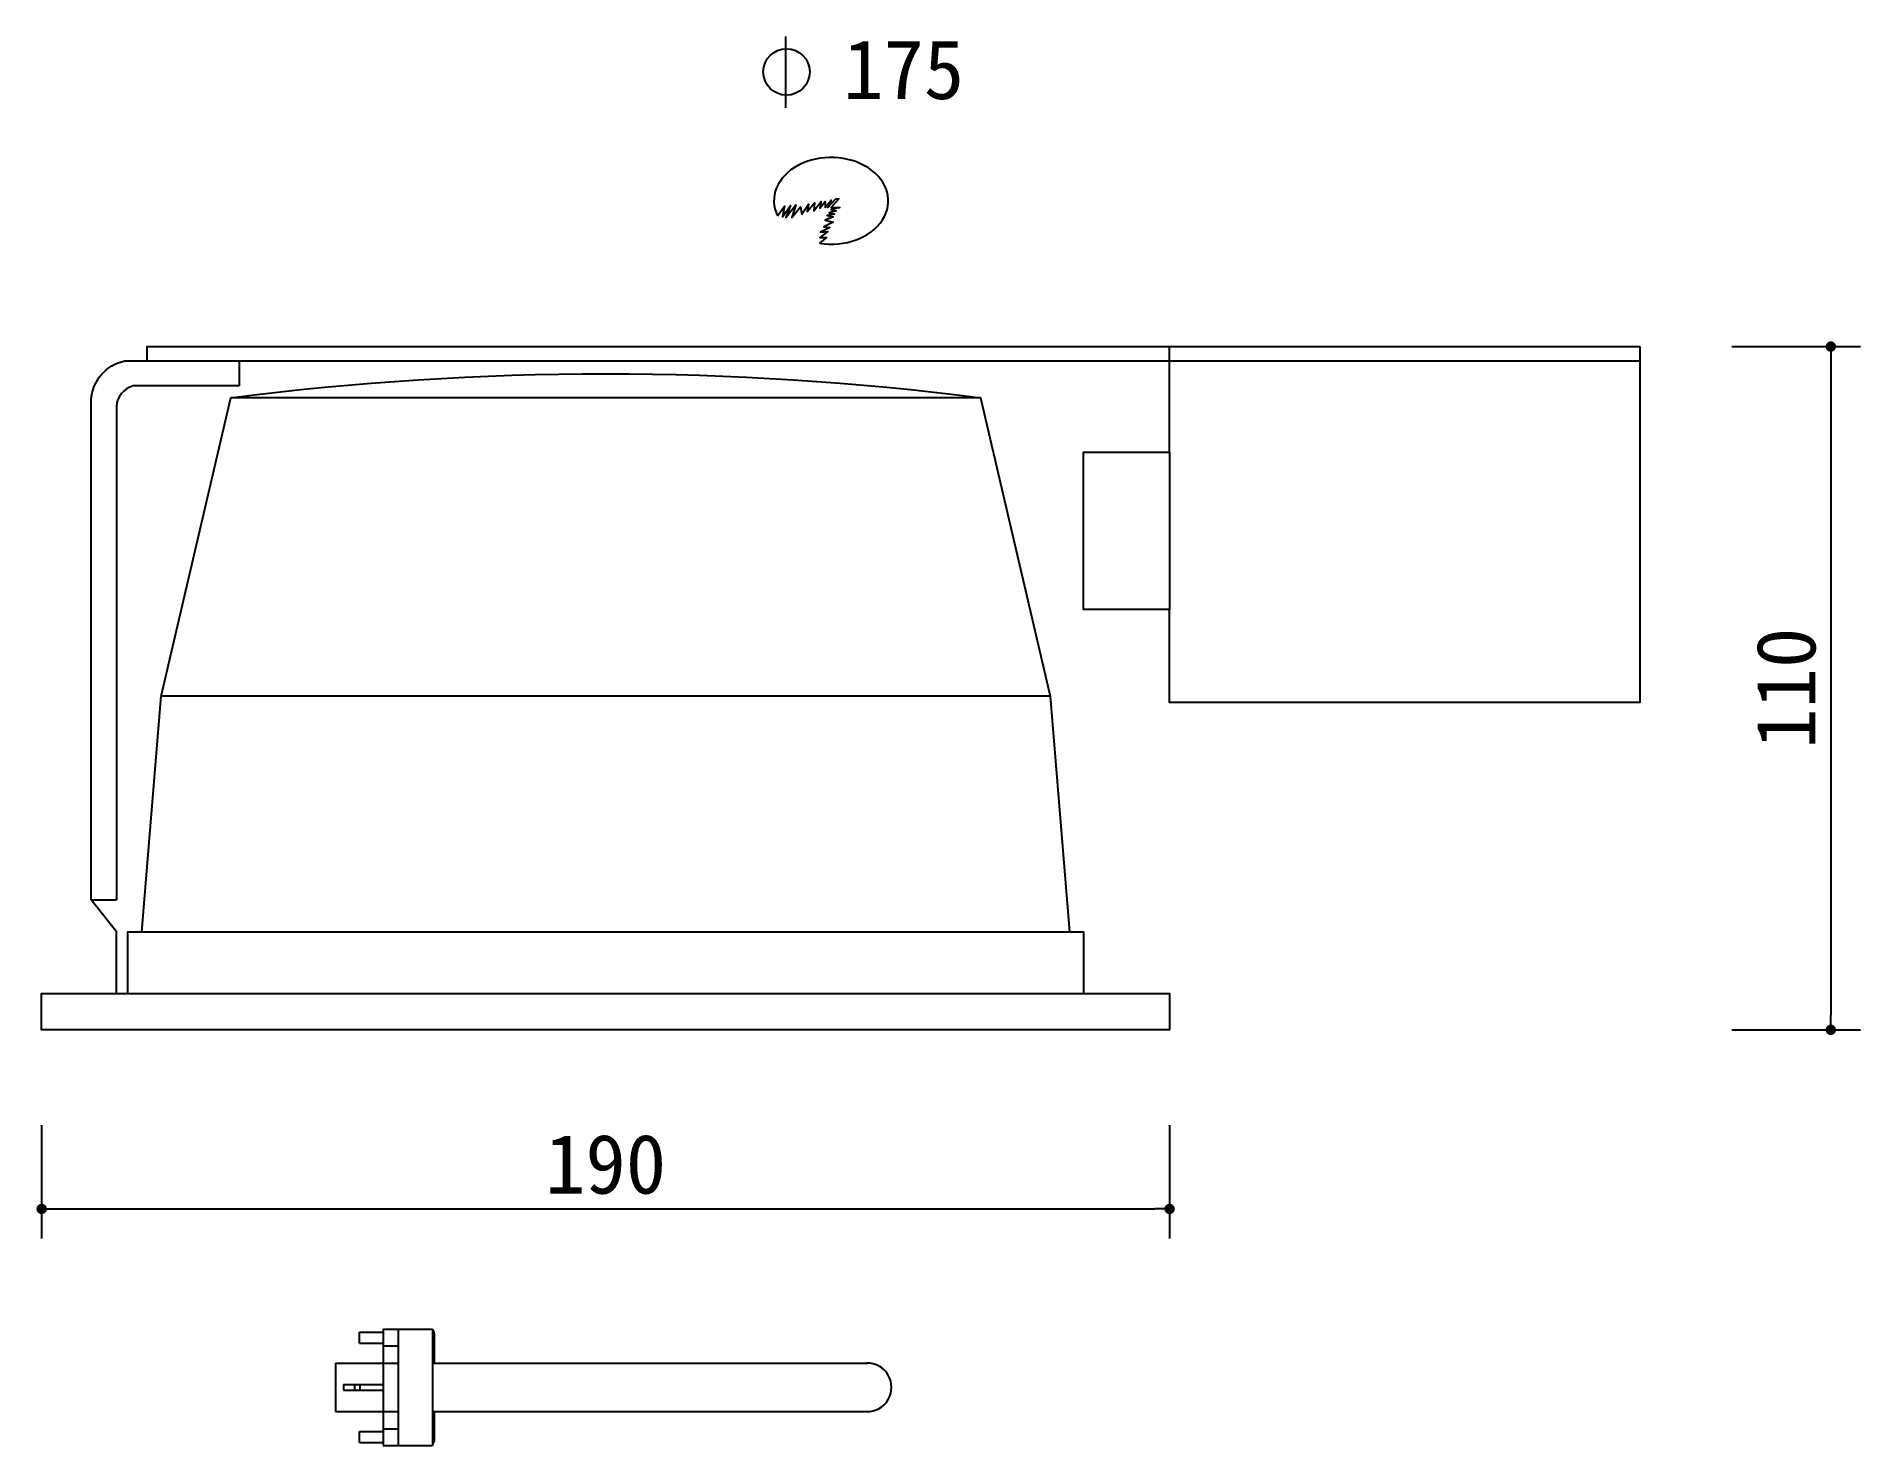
# Model space of a CAD drawing. Extents: x 215 to 522, y 333 to 570.
import ezdxf

# ---------------------------------------------------------------- set-up
doc = ezdxf.new("R2010")
doc.units = 0
doc.header["$MEASUREMENT"] = 0
doc.layers.get('0').update_dxf_attribs({"linetype": 'CONTINUOUS'})
doc.layers.get('DEFPOINTS').update_dxf_attribs({"linetype": 'CONTINUOUS'})
for name, color, linetype in [('3', 3, 'CONTINUOUS'), ('4', 4, 'CONTINUOUS'), ('DIM', 3, 'CONTINUOUS'), ('TEXT', 3, 'CONTINUOUS')]:
    doc.layers.add(name, color=color, linetype=linetype)
doc.styles.add('HZ', font='')
doc.styles.get("Standard").update_dxf_attribs({"font": 'txt.shx', "bigfont": 'bigfont.shx'})
doc.styles.get('HZ').set_extended_font_data('仿宋_GB2312')
doc.dimstyles.get("Standard").update_dxf_attribs({"dimtxt": 0.18, "dimasz": 0.18, "dimexe": 0.18, "dimexo": 0.0625, "dimgap": 0.09, "dimtad": 0, "dimtih": 1, "dimtoh": 1, "dimdec": 4, "dimzin": 0, "dimtxsty": 'STANDARD', "dimcen": 0.09, "dimazin": 3, "dimtfac": 1, "dimtdec": 4, "dimtofl": 0, "dimtmove": 0, "dimatfit": 3, "dimtolj": 1, "dimtzin": 0})

# ---------------------------------------------------------------- blocks, each defined once
blk = doc.blocks.new('_DOT')
at = {"color": 0, "linetype": 'BYBLOCK'}
blk.add_line((-0.35, 0), (-1, 0), dxfattribs=at)
at = {"color": 0, "linetype": 'BYBLOCK', "const_width": 0.35}
blk.add_lwpolyline([(-0.175, 0, 1), (0.175, 0, 1)], format="xyb", close=True, dxfattribs=at)
blk = doc.blocks.new('*D3')
at = {"linetype": 'BYBLOCK'}
for p, q in [((216, 364.97), (216, 345.86)), ((406, 364.97), (406, 345.86)), ((218.5, 350.86), (403.5, 350.86))]:
    blk.add_line(p, q, dxfattribs=at)
at = {"layer": 'DEFPOINTS', "color": 0, "linetype": 'BYBLOCK'}
for p in [(216, 369.97), (406, 369.97), (406, 350.86)]:
    blk.add_point(p, dxfattribs=at)
at = {"linetype": 'BYBLOCK', "xscale": 2.5, "yscale": 2.5, "zscale": 2.5, "rotation": 180}
blk.add_blockref('_DOT', (216, 350.86), dxfattribs=at)
at = {"linetype": 'BYBLOCK', "xscale": 2.5, "yscale": 2.5, "zscale": 2.5}
blk.add_blockref('_DOT', (406, 350.86), dxfattribs=at)
at = {"linetype": 'BYBLOCK', "insert": (311, 358.36), "char_height": 10, "attachment_point": 5, "style": 'HZ'}
blk.add_mtext('\\A1;190', dxfattribs=at)
blk = doc.blocks.new('*D4')
at = {"linetype": 'BYBLOCK'}
for p, q in [((500.72, 518.18), (522.38, 518.18)), ((517.38, 515.68), (517.38, 405.58)), ((500.72, 403.08), (522.38, 403.08))]:
    blk.add_line(p, q, dxfattribs=at)
at = {"layer": 'DEFPOINTS', "color": 0, "linetype": 'BYBLOCK'}
for p in [(495.72, 518.18), (495.72, 403.08), (517.38, 403.08)]:
    blk.add_point(p, dxfattribs=at)
at = {"linetype": 'BYBLOCK', "xscale": 2.5, "yscale": 2.5, "zscale": 2.5}
for p, rotation in [((517.38, 518.18), 90), ((517.38, 403.08), 270)]:
    blk.add_blockref('_DOT', p, dxfattribs=dict(at, rotation=rotation))
at = {"linetype": 'BYBLOCK', "insert": (509.88, 460.63), "char_height": 10, "attachment_point": 5, "rotation": 90, "style": 'HZ'}
blk.add_mtext('\\A1;110', dxfattribs=at)

msp = doc.modelspace()

# ---------------------------------------------------------------- linework, layer by layer
at = {"layer": '3'}
for p, q in [((341.28, 570.41), (341.28, 558.38)), ((233.75, 515.77), (485.19, 515.77)), ((249.29, 515.77), (249.29, 511.55)), ((374.13, 509.56), (247.88, 509.56)), ((406, 500.37), (406, 473.91)), ((385.89, 459.29), (236.11, 459.29)), ((224.36, 424.99), (228.58, 424.99)), ((232.88, 419.58), (389.12, 419.58)), ((238.8, 419.6), (238.8, 419.58)), ((383.21, 419.6), (383.21, 419.58)), ((230.52, 409.2), (391.48, 409.2)), ((269.55, 352.18), (273.48, 352.18)), ((269.55, 350.28), (269.55, 352.18)), ((269.55, 350.28), (273.48, 350.28)), ((273.52, 352.66), (281.85, 352.66)), ((273.52, 352.66), (273.52, 333.06)), ((276.06, 352.66), (276.06, 333.06)), ((281.85, 352.66), (281.85, 333.06)), ((281.85, 352.66), (282.12, 351.94)), ((282.12, 351.94), (282.12, 346.95)), ((273.52, 349.87), (276.06, 349.87)), ((265.49, 346.95), (265.49, 338.77)), ((265.49, 346.95), (276.06, 346.95)), ((281.85, 346.95), (355.17, 346.95)), ((266.83, 343.33), (266.83, 342.39)), ((266.83, 343.33), (273.52, 343.33)), ((266.83, 342.39), (273.52, 342.39)), ((268.7, 343.33), (268.7, 342.39)), ((269.59, 343.33), (269.59, 342.39)), ((265.49, 338.77), (276.06, 338.77)), ((281.85, 338.77), (355.17, 338.77)), ((282.12, 338.77), (282.12, 333.78)), ((269.55, 335.44), (273.48, 335.44)), ((269.55, 333.54), (269.55, 335.44)), ((273.52, 335.85), (276.06, 335.85)), ((269.55, 333.54), (273.48, 333.54)), ((273.52, 333.06), (281.85, 333.06)), ((281.85, 333.06), (282.12, 333.78))]:
    msp.add_line(p, q, dxfattribs=at)
msp.add_lwpolyline([(339.95, 540.18), (341.11, 541.81), (340.77, 540.01), (342.12, 541.92), (341.33, 539.9), (343.02, 542.03), (342.34, 539.9), (343.8, 541.7), (344.03, 540.46), (345.15, 542.15), (344.93, 540.91), (346.16, 542.37), (346.05, 541.02), (347.28, 542.59), (347.06, 541.47), (347.96, 542.59), (347.96, 541.58), (348.97, 542.82), (348.41, 541.58), (349.75, 543.04), (350.31, 543.04), (348.97, 541.58), (350.43, 541.58), (348.97, 541.25), (349.86, 541.02), (348.63, 540.69), (349.53, 540.46), (348.29, 540.24), (349.3, 540.01), (347.96, 539.45), (349.3, 539.12), (347.73, 538.33), (348.74, 538.22), (347.17, 537.44), (348.41, 537.55), (347.06, 536.54), (348.18, 536.54), (347, 535.58)], dxfattribs=at)
msp.add_lwpolyline([(249.29, 511.55), (231.41, 511.55, 0.315869), (228.58, 508.08), (228.58, 424.99)], format="xyb", dxfattribs=at)
msp.add_circle((341.46, 564.44), 3.91, dxfattribs=at)
msp.add_arc((355.07, 342.86), 4.09, 268.597, 91.403, dxfattribs=at)
msp.add_ellipse((348.98, 542.73), major_axis=(9.63, 0), ratio=0.758153, start_param=4.506112, end_param=9.781472, dxfattribs=at)
at = {"layer": '4'}
msp.add_lwpolyline([(236.11, 459.29), (247.88, 509.56, -0.063899), (374.13, 509.56), (385.89, 459.29), (389.12, 419.58), (391.48, 419.58), (391.48, 409.2), (406, 409.2), (406, 403.08), (216, 403.08), (216, 409.2), (228.58, 409.2), (228.58, 419.58), (224.36, 424.99), (224.36, 509.21, -0.340727), (230.01, 515.77), (233.75, 515.77), (233.75, 518.18), (485.19, 518.18)], format="xyb", dxfattribs=at)
for points in [[(485.19, 518.18), (485.19, 458.24), (406, 458.24), (406, 473.91), (391.5, 473.91), (391.5, 500.37), (406, 500.37), (406, 518.18)], [(228.58, 409.2), (230.52, 409.2), (230.52, 419.58), (232.88, 419.58), (236.11, 459.29)]]:
    msp.add_lwpolyline(points, dxfattribs=at)

# ---------------------------------------------------------------- texts
at = {"layer": 'TEXT', "style": 'HZ'}
msp.add_text('175', height=10, dxfattribs=at).set_placement((351, 559.87))

# ---------------------------------------------------------------- dimensions: what is measured, and where the dimension line sits
at = {"layer": 'DIM'}
dim = msp.add_linear_dim(base=(517.38, 403.08), p1=(495.72, 518.18), p2=(495.72, 403.08), angle=90, text='110', dimstyle='STANDARD', override={"dimscale": 5, "dimtxt": 2, "dimasz": 0.5, "dimexe": 1, "dimexo": 1, "dimgap": 0.5, "dimtad": 1, "dimtih": 0, "dimtoh": 0, "dimdec": 0, "dimtxsty": 'HZ', "dimblk1": 'DOT', "dimblk2": 'DOT', "dimsah": 1, "dimcen": 0, "dimclrd": 256, "dimclre": 256, "dimclrt": 256, "dimtfac": 0.5, "dimtdec": 0, "dimtofl": 1}, dxfattribs=at)
dim.commit()
dim.dimension.update_dxf_attribs({"geometry": '*D4', "text_midpoint": (509.88, 460.63)})
dim = msp.add_linear_dim(base=(406, 372.91), p1=(216, 392.03), p2=(406, 392.03), text='190', dimstyle='STANDARD', override={"dimscale": 5, "dimtxt": 2, "dimasz": 0.5, "dimexe": 1, "dimexo": 1, "dimgap": 0.5, "dimtad": 1, "dimtih": 0, "dimtoh": 0, "dimdec": 0, "dimtxsty": 'HZ', "dimblk1": 'DOT', "dimblk2": 'DOT', "dimsah": 1, "dimcen": 0, "dimclrd": 256, "dimclre": 256, "dimclrt": 256, "dimtfac": 0.5, "dimtdec": 0, "dimtofl": 1}, dxfattribs=at)
dim.commit()
dim.dimension.update_dxf_attribs({"geometry": '*D3', "text_midpoint": (311, 380.41), "insert": (0, 22.05)})

doc.saveas('drawing.dxf')
